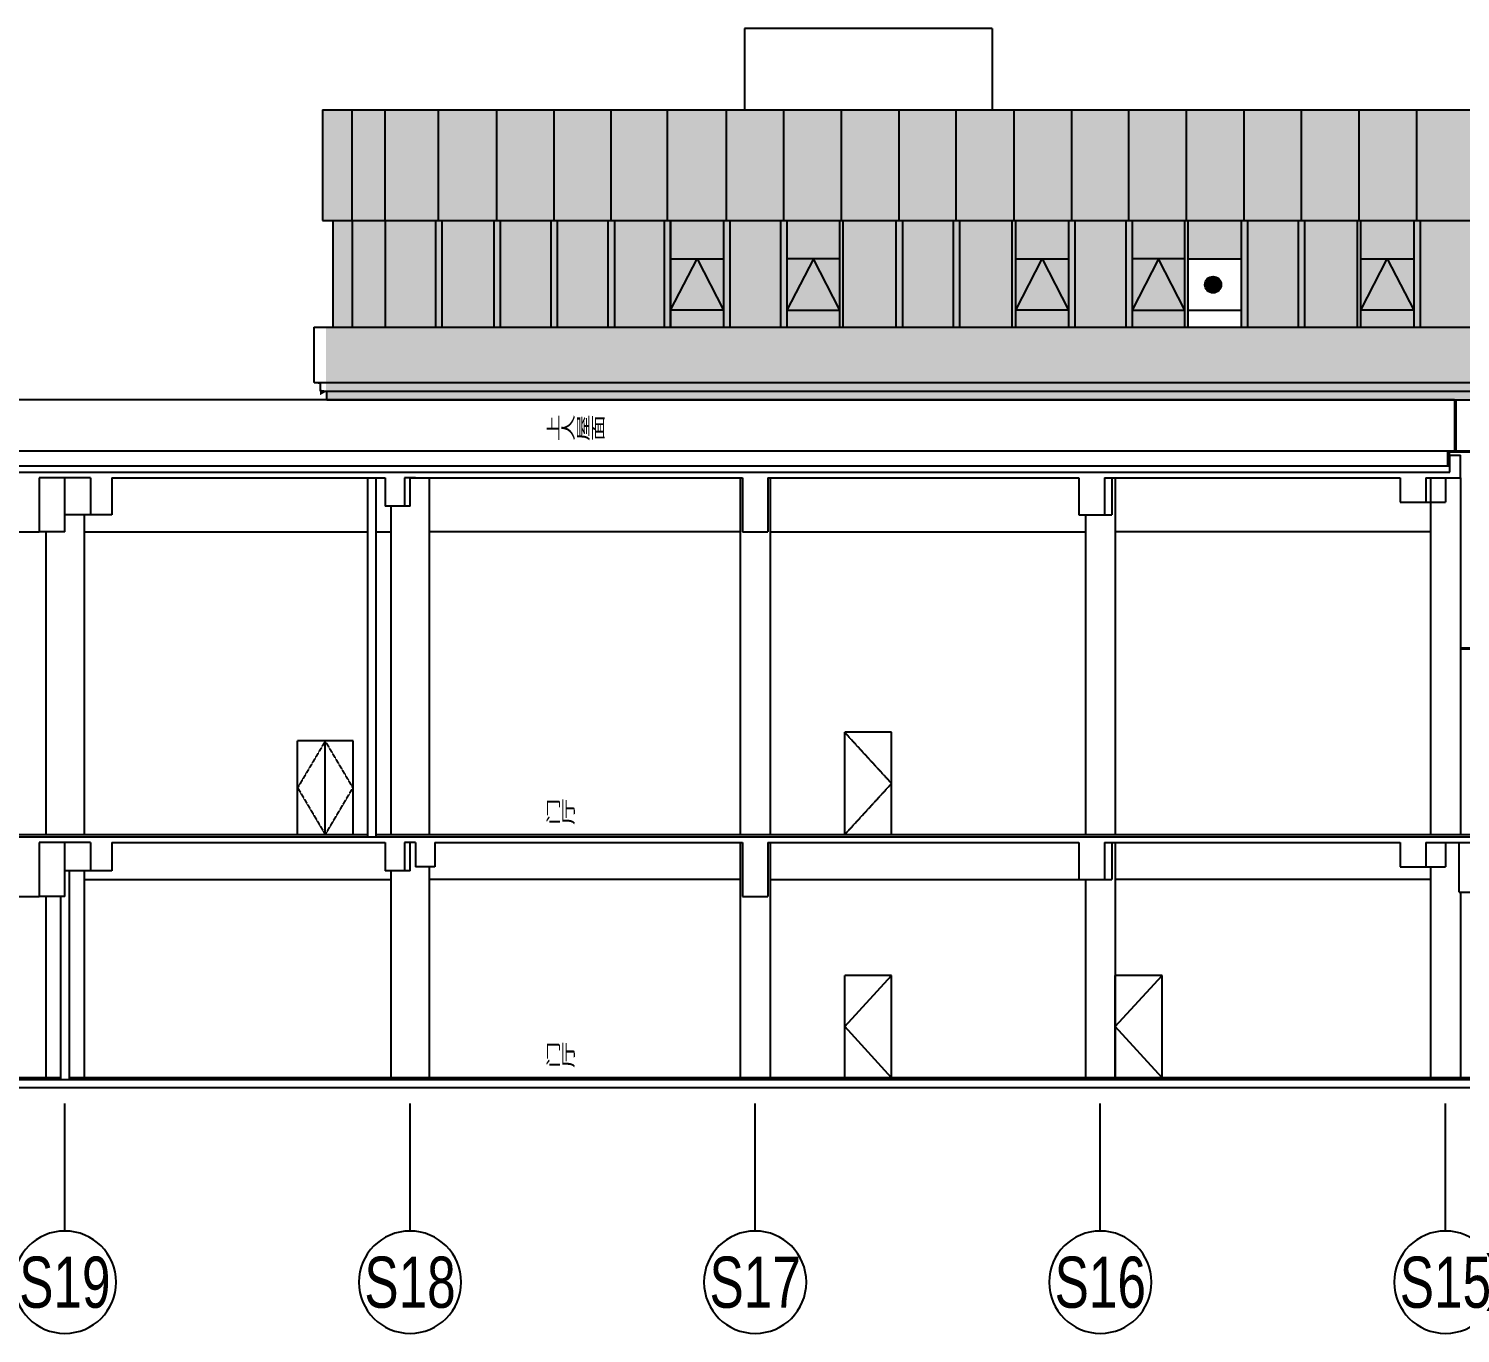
# Model space of a CAD drawing. Extents: x 1849385 to 2804940, y -773301 to -409130.
# Drawn here: x 2185427 to 2219001, y -644911 to -614318 of the extents above; entities that cross this region are included whole.
import ezdxf
from ezdxf.enums import TextEntityAlignment as Align

# ---------------------------------------------------------------- set-up
doc = ezdxf.new("R2010")
doc.units = 0
doc.linetypes.add('DASH', pattern=[0.35, 0.25, -0.1])
for name, color, linetype in [('#填充层', 8, 'Continuous'), ('#幕墙分格线-立面', 7, 'Continuous'), ('#标注', 1, 'Continuous'), ('#结构边线+内凹外凸边线', 5, 'Continuous'), ('1-WIN-1', 3, 'Continuous'), ('A-BEAM-PLAN-C', 2, 'Continuous'), ('A-DOOR', 32, 'Continuous'), ('A-WALL-E', 7, 'Continuous'), ('dim', 7, 'Continuous'), ('L立面-粗线', 7, 'Continuous'), ('建-文字', 4, 'Continuous'), ('消防救援', 1, 'Continuous')]:
    doc.layers.add(name, color=color, linetype=linetype)
doc.styles.add('JHZX', font='jrs.shx', dxfattribs={"width": 0.6, "bigfont": 'jhz.shx'})
doc.styles.add('XD2008', font='@1romans.shx', dxfattribs={"width": 0.7, "bigfont": '!hztxt.shx'})

# ---------------------------------------------------------------- blocks, each defined once
blk = doc.blocks.new('*U6')
at = {"linetype": 'ByBlock'}
blk.add_line((-8.960830237663566e-17, -20), (0, -10.02375), dxfattribs=at)
blk.add_circle((0, -24), 4, dxfattribs=at)
at = {"color": 2, "linetype": 'ByBlock', "style": 'JHZX', "width": 0.75}
blk.add_attdef('AXES', text='', height=4, dxfattribs=at).set_placement((0, -24), align=Align.MIDDLE_CENTER)
blk = doc.blocks.new('A$C1BDD5639')
at = {"layer": '消防救援', "linetype": 'ByBlock'}
h = blk.add_hatch(color=256, dxfattribs=at)
h.dxf.hatch_style = 1
edge = h.paths.add_edge_path()
edge.add_arc((-283.3981844717637, 16.24005605746061), 191.414887807332, 0, 360)
blk.add_circle((-283.3981844717637, 16.24005605746061), 191.414887807332, dxfattribs=at)
blk = doc.blocks.new('A$C27fe7896')
at = {"layer": '#标注', "color": 6, "ltscale": 300}
for points in [[(-595.7580820610747, 1.164153218269348e-10), (595.7580820610747, 0), (595.7580820610747, -1200), (-595.7580820610747, -1199.999999999884), (-595.7580820610747, 1.164153218269348e-10)], [(-595.7580820610747, -1199.999999999884), (0, 5.820766091346741e-11), (595.7580820610747, -1200)]]:
    blk.add_lwpolyline(points, dxfattribs=at)
blk = doc.blocks.new('A$Cd764fef1')
at = {"layer": '#幕墙分格线-立面'}
for p, q in [((24030.37171248207, 25199.9999999993), (24030.37171248253, 23300.00000001327)), ((29838.6799805318, 25199.9999999993), (24030.37171248207, 25199.99999999942)), ((29838.6799805318, 25199.9999999993), (29838.67998053133, 23300.00000001257)), ((14136.91447498836, 23300.00000001467), (132245.3157999068, 23299.9999999993)), ((14136.91447498836, 23300.00000001467), (14136.91447498836, 20699.99999999953)), ((14136.91447498836, 20699.99999999953), (132245.3157999068, 20699.99999999953)), ((14386.91447498836, 18199.9999999993), (14386.91447498836, 20699.99999999953)), ((14827.41447498836, 20699.99999999953), (14827.41447498836, 18200.00000000536)), ((15605.91447498836, 20699.99999999953), (15605.91447498836, 18200.00000000536)), ((16781.91447498836, 20699.99999999953), (16781.91447498836, 18200.00000000536)), ((16931.91447498836, 20699.99999999953), (16931.91447498836, 18200.00000000536)), ((18148.64309373545, 20699.99999999953), (18148.64309373545, 18200.00000000559)), ((18298.64309373545, 20699.99999999953), (18298.64309373545, 18200.00000000559)), ((19488.64309373545, 20699.99999999953), (19488.64309373545, 18200.00000000559)), ((19638.64309373545, 20699.99999999953), (19638.64309373545, 18200.00000000559)), ((20828.64309373545, 20699.99999999953), (20828.64309373545, 18200.00000000536)), ((20978.64309373545, 20699.99999999953), (20978.64309373545, 18200.00000000536)), ((22147.00740310922, 20699.99999999942), (22147.00740310922, 18200.00000000512)), ((22297.00740310922, 18200.00000000512), (22297.00740310922, 20699.99999999953)), ((22297.00740310922, 20699.99999999942), (22297.00740310922, 18200.00000000512)), ((23535.37171248253, 20699.99999999953), (23535.37171248253, 18200.00000000559)), ((23685.37171248253, 20699.99999999953), (23685.37171248253, 18200.00000000559)), ((24875.37171248253, 20699.99999999953), (24875.37171248253, 18200.00000000536)), ((25025.37171248253, 20699.99999999953), (25025.37171248253, 18200.00000000536)), ((26263.73602185585, 18200.00000000512), (26263.73602185585, 20699.99999999953)), ((26343.73602185631, 18200.00000000512), (26343.73602185585, 20699.99999999953)), ((27582.10033122962, 20699.99999999953), (27582.10033122962, 18200.00000000559)), ((27732.10033122962, 20699.99999999953), (27732.10033122962, 18200.00000000559)), ((28922.10033122962, 20699.99999999953), (28922.10033122962, 18200.00000000536)), ((29072.10033122962, 20699.99999999953), (29072.10033122962, 18200.00000000536)), ((30310.46464060294, 18200.00000000512), (30310.4646406034, 20699.99999999953)), ((30390.4646406034, 18200.00000000512), (30390.4646406034, 20699.99999999953)), ((31628.82894997671, 20699.99999999953), (31628.82894997671, 18200.00000000559)), ((31778.82894997671, 20699.99999999953), (31778.82894997671, 18200.00000000559)), ((32968.82894997671, 20699.99999999953), (32968.82894997671, 18200.00000000536)), ((33118.82894997671, 20699.99999999953), (33118.82894997671, 18200.00000000536)), ((34357.19325935002, 18200.00000000512), (34357.19325935002, 20699.99999999953)), ((34437.19325935049, 18200.00000000512), (34437.19325935002, 20699.99999999953)), ((35675.5575687238, 20699.99999999953), (35675.5575687238, 18200.00000000559)), ((35825.5575687238, 20699.99999999953), (35825.5575687238, 18200.00000000559)), ((37015.5575687238, 20699.99999999953), (37015.5575687238, 18200.00000000536)), ((37165.5575687238, 20699.99999999953), (37165.5575687238, 18200.00000000536)), ((38403.92187809711, 18200.00000000512), (38403.92187809758, 20699.99999999953)), ((38483.92187809758, 18200.00000000512), (38483.92187809758, 20699.99999999953)), ((39722.28618747089, 20699.99999999953), (39722.28618747089, 18200.00000000559)), ((39872.28618747089, 20699.99999999953), (39872.28618747089, 18200.00000000559)), ((13936.91447498789, 18200.00000001164), (141738.7730374015, 18199.99999999977)), ((13936.91447498789, 16899.9999999993), (13936.91447498789, 18199.99999999977)), ((13936.91447498789, 16899.99999999895), (141738.7730374015, 16899.9999999993)), ((14086.91447498789, 16699.9999999993), (14086.91447498882, 16899.9999999993)), ((40677.28618746996, 16499.9999999993), (-340, 16500.00000000023)), ((14086.91447498789, 16699.99999999884), (141588.7730374015, 16699.9999999993)), ((14236.91447498789, 16499.9999999993), (14236.91447498789, 16699.9999999993)), ((14236.91447498789, 16500.00000000233), (141438.7730374015, 16499.9999999993)), ((40677.28618746996, 16499.9999999993), (40677.28618746996, 15299.9999999993)), ((40692.28618746996, 16499.9999999993), (40692.28618746996, 15299.9999999993)), ((40707.28618746996, 16499.9999999993), (40707.28618746996, 15299.9999999993)), ((-200, 15299.9999999993), (40522.28618746949, 15299.9999999993)), ((-200, 14950.30146770121), (40552.28618746949, 14950.30146770121)), ((40787.28618747136, 4949.999999999069), (40787.28618747136, 6119.999999999302))]:
    blk.add_line(p, q, dxfattribs=at)
at = {"layer": '#幕墙分格线-立面', "ltscale": 300}
for points in [[(14827.41447498836, 20699.99999999953), (14827.41447498836, 23300.00000001432)], [(15605.91447498836, 20699.99999999953), (15605.91447498836, 23300.00000001432)], [(16856.91447498836, 20699.99999999953), (16856.91447498836, 23300.00000001432)], [(18223.64309373545, 20699.99999999953), (18223.64309373545, 23300.00000001432)], [(19563.64309373545, 20699.99999999953), (19563.64309373545, 23300.00000001432)], [(20903.64309373545, 20699.99999999953), (20903.64309373545, 23300.00000001432)], [(22222.00740310922, 20699.99999999953), (22222.00740310922, 23300.00000001432)], [(23610.37171248253, 20699.99999999953), (23610.37171248253, 23300.00000001432)], [(24950.37171248253, 20699.99999999953), (24950.37171248253, 23300.00000001432)], [(26303.73602185585, 20699.99999999953), (26303.73602185585, 23300.00000001315)], [(27657.10033122962, 20699.99999999953), (27657.10033122962, 23300.00000001432)], [(28997.10033122962, 20699.99999999953), (28997.10033122962, 23300.00000001432)], [(30350.4646406034, 20699.99999999872), (30350.4646406034, 23300.00000001234)], [(31703.82894997671, 20699.99999999953), (31703.82894997671, 23300.00000001432)], [(33043.82894997671, 20699.99999999953), (33043.82894997671, 23300.00000001432)], [(34397.19325935002, 20699.99999999953), (34397.19325935002, 23300.00000001315)], [(35750.5575687238, 20699.99999999953), (35750.5575687238, 23300.00000001432)], [(37090.5575687238, 20699.99999999953), (37090.5575687238, 23300.00000001432)], [(38443.92187809758, 20699.99999999732), (38443.92187809758, 23300.00000001094)], [(39797.28618747089, 20699.99999999953), (39797.28618747089, 23300.00000001432)]]:
    blk.add_lwpolyline(points, dxfattribs=at)
at = {"layer": '#幕墙分格线-立面'}
for points in [[(34437.19325935002, 19800.00000000035), (35675.5575687238, 19800.00000000035)], [(34437.19325935002, 18600.00000000035), (35675.5575687238, 18600.00000000035)], [(40522.28618746949, 14950.9044031048), (40522.28618746949, 15299.9999999993), (41617.28618747089, 15299.99999999942), (41617.28618747089, 15199.99999999953), (41567.28618747089, 15199.99999999953), (41567.28618747089, 11356.38297872269), (44067.28618747089, 11249.9999999993), (44067.28618747089, 11049.9999999993), (41417.28618747089, 11049.9999999993), (41417.28618747089, 10849.9999999993), (41267.28618747089, 10849.9999999993), (41267.28618747089, 10649.9999999993), (40817.28618746996, 10649.9999999993)], [(40817.28618746996, 10679.9999999993), (41237.28618747089, 10679.9999999993), (41237.28618747089, 10879.9999999993), (41387.28618747089, 10879.9999999993), (41387.28618747089, 11079.9999999993), (44037.28618747089, 11079.9999999993), (44037.28618747089, 11219.9999999993), (41537.28618747089, 11326.38297872269), (41537.28618747089, 15229.99999999953), (41587.28618747089, 15229.99999999953), (41587.28618747089, 15269.99999999942), (40552.28618746949, 15269.9999999993), (40552.28618746949, 14950.30146770121)], [(40787.28618747136, 4949.999999999069), (49060.74342496507, 4949.999999999302), (49060.74342496553, 5149.999999999302), (49210.74342496507, 5149.999999999302), (49210.74342496507, 5349.999999999302), (49360.74342496507, 5349.999999999302), (49360.74342496507, 6799.999999999302), (48660.74342496507, 6799.999999999418)]]:
    blk.add_lwpolyline(points, dxfattribs=at)
at = {"layer": '1-WIN-1'}
for p, q in [((16636.91447498789, 14669.9999999993), (16636.91447498836, 6299.999999999302)), ((23930.3717124816, 14669.99999999942), (23930.37171248253, 6299.999999999302)), ((24630.3717124816, 14669.99999999942), (24630.37171248253, 6299.999999999302)), ((32723.82894997578, 14669.99999999942), (32723.82894997671, 6299.999999999302)), ((40117.28618746996, 14669.99999999942), (40117.28618747136, 6299.999999999302)), ((40817.28618746996, 14669.99999999942), (40817.28618747089, 6299.999999999302)), ((8543.457237493712, 13799.99999999953), (8543.457237494178, 6299.999999999302)), ((15736.91447498836, 13999.99999999953), (15736.91447498836, 6299.999999999302)), ((32023.82894997578, 13799.9999999993), (32023.82894997671, 6299.999999999302)), ((7643.457237494178, 13399.99999999942), (7643.457237494178, 6299.999999999302)), ((15186.91447498836, 6299.999999999302), (-250, 6299.999999999302)), ((48660.74342496507, 6299.999999999418), (15386.91447498836, 6299.999999999302)), ((23930.3717124816, 6119.999999999302), (23930.37171248253, 599.9999999993015)), ((24630.3717124816, 6119.999999999302), (24630.37171248253, 599.9999999993015)), ((32723.82894997578, 6119.999999999302), (32723.82894997671, 599.9999999993015)), ((8543.457237493712, 5449.999999999418), (8543.457237494178, 599.9999999993015)), ((15736.91447498836, 5449.999999999418), (15736.91447498836, 599.9999999993015)), ((16636.91447498789, 5549.999999999302), (16636.91447498836, 599.9999999993015)), ((40117.28618746996, 5549.999999999302), (40117.28618747136, 599.9999999993015)), ((32023.82894997578, 5249.999999999302), (32023.82894997671, 599.9999999993015)), ((7643.457237494178, 4849.999999999302), (7643.457237494178, 599.9999999993015)), ((40817.28618747042, 4949.999999999069), (40817.28618747089, 599.9999999993015))]:
    blk.add_line(p, q, dxfattribs=at)
for points in [[(7993.457237494178, 599.9999999993015), (-1900, 599.9999999993015)], [(48910.74342496507, 549.9999999944121), (48910.74342496507, 599.9999999993015), (8193.457237494178, 599.9999999993015)]]:
    blk.add_lwpolyline(points, dxfattribs=at)
at = {"layer": 'A-BEAM-PLAN-C'}
for p, q in [((8093.457237494178, 13399.9999999993), (8093.457237494178, 14669.99999999953)), ((16186.91447498836, 13999.99999999942), (16186.91447498836, 14669.99999999942)), ((32641, 14669.99999999942), (32641, 13799.99999999942)), ((40467.28618747089, 14669.99999999942), (40467.28618747089, 14099.99999999942)), ((8693.457237494178, 13799.99999999942), (8093.457237494178, 13799.99999999942)), ((16186.91447498836, 13999.9999999993), (16056.91447498836, 13999.99999999942)), ((32473.82894997671, 13799.99999999942), (32641, 13799.99999999942)), ((40008.28618747136, 14099.99999999942), (40467.28618747089, 14099.99999999942)), ((8093.457237494178, 13399.99999999942), (7493.457237494178, 13399.99999999942)), ((8543.457237493712, 13399.9999999993), (15186.91447498836, 13399.99999999942)), ((15386.91447498836, 13399.99999999942), (15736.91447498836, 13399.9999999993)), ((23930.37171248207, 13399.9999999993), (16636.91447498836, 13399.9999999993)), ((24630.371712483, 13399.9999999993), (32023.82894997625, 13399.9999999993)), ((40117.28618747042, 13399.9999999993), (32723.82894997578, 13399.9999999993)), ((8093.457237494178, 4849.999999999302), (8093.457237494178, 6119.999999999418)), ((16186.91447498836, 5449.999999999302), (16186.91447498836, 6119.999999999302)), ((32641, 6119.999999999302), (32641, 5249.999999999302)), ((40467.28618747089, 6119.999999999418), (40467.28618747089, 5549.999999999302)), ((8693.457237494178, 5449.999999999302), (8093.457237494178, 5449.999999999302)), ((16186.91447498836, 5449.999999999302), (16056.91447498836, 5449.999999999302)), ((40008.28618747136, 5549.999999999302), (40467.28618747089, 5549.999999999302)), ((8543.457237493712, 5249.999999999302), (15736.91447498836, 5249.999999999302)), ((23930.37171248207, 5249.999999999302), (16636.91447498836, 5249.999999999302)), ((24630.371712483, 5249.999999999302), (31873.82894997671, 5249.999999999302)), ((32473.82894997671, 5249.999999999302), (32641, 5249.999999999302)), ((40117.28618747042, 5249.999999999302), (32723.82894997578, 5249.999999999302)), ((8093.457237494178, 4849.999999999302), (7493.457237494178, 4849.999999999302))]:
    blk.add_line(p, q, dxfattribs=at)
at = {"layer": 'A-DOOR'}
for p, q in [((14850.28475107392, 8499.999999999302), (13550.28475107392, 8499.999999999302)), ((13550.28475107392, 6299.999999999302), (13550.28475107392, 8499.999999999302)), ((14200.28475107392, 6299.999999999302), (14200.28475107392, 8499.999999999302)), ((14850.28475107392, 6299.999999999302), (14850.28475107392, 8499.999999999302)), ((27480.37171248253, 8699.999999999302), (26380.37171248253, 8699.999999999302)), ((26380.37171248253, 6299.999999999302), (26380.37171248253, 8699.999999999302)), ((27480.37171248253, 6299.999999999302), (27480.37171248253, 8699.999999999302)), ((27480.37171248253, 2999.999999999302), (26380.37171248253, 2999.999999999302)), ((26380.37171248253, 599.9999999993015), (26380.37171248253, 2999.999999999302)), ((27480.37171248253, 599.9999999993015), (27480.37171248253, 2999.999999999302)), ((33823.82894997671, 2999.999999999302), (32723.82894997671, 2999.999999999302)), ((32723.82894997671, 599.9999999993015), (32723.82894997671, 2999.999999999302)), ((33823.82894997671, 599.9999999993015), (33823.82894997671, 2999.999999999302))]:
    blk.add_line(p, q, dxfattribs=at)
at = {"layer": 'A-DOOR', "linetype": 'DASH'}
for points in [[(14200.28475107392, 8499.999999999302), (13550.28475107392, 7399.999999999302), (14200.28475107392, 6299.999999999534), (14850.28475107392, 7399.999999999302), (14200.28475107392, 8499.999999999302)], [(26380.37171248253, 6299.999999999302), (27480.37171248253, 7499.999999999302), (26380.37171248253, 8699.999999999302)]]:
    blk.add_lwpolyline(points, dxfattribs=at)
at = {"layer": 'A-DOOR'}
for points in [[(27480.37171248253, 599.9999999993015), (26380.37171248253, 1799.999999999302), (27480.37171248253, 2999.999999999302)], [(33823.82894997671, 599.9999999993015), (32723.82894997671, 1799.999999999302), (33823.82894997671, 2999.999999999302)]]:
    blk.add_lwpolyline(points, dxfattribs=at)
at = {"layer": 'A-WALL-E'}
for p, q in [((40567.28618746949, 15299.9999999993), (40817.28618746949, 15299.99999999942)), ((40567.28618746949, 14799.9999999993), (40567.28618746949, 15199.9999999993)), ((40567.28618746949, 15199.9999999993), (40817.28618746949, 15199.9999999993)), ((40817.28618746949, 14669.99999999942), (40817.28618746949, 15199.9999999993)), ((-450, 14799.9999999993), (40567.28618746949, 14799.9999999993)), ((8693.457237494178, 14669.99999999953), (7493.457237494178, 14669.99999999953)), ((7493.457237494178, 14669.99999999953), (7493.457237494178, 13399.99999999942)), ((8693.457237494178, 14669.99999999942), (7963.457237494178, 14669.99999999942)), ((8693.457237494178, 14669.99999999953), (8693.457237494178, 13799.99999999953)), ((9193.457237494178, 14669.99999999942), (15606.91447498882, 14669.99999999942)), ((9193.457237494178, 14669.99999999942), (9193.457237494178, 13799.99999999953)), ((15186.91447498836, 14669.9999999993), (15186.91447498836, 6249.99999999837)), ((15386.91447498789, 14669.99999999942), (15386.91447498836, 6249.99999999837)), ((15606.91447498882, 14669.99999999942), (15606.91447498836, 13999.99999999942)), ((16316.91447498836, 14669.99999999942), (16056.91447498836, 14669.99999999942)), ((16056.91447498836, 14669.99999999942), (16056.91447498836, 13999.99999999942)), ((16186.91447498836, 14669.9999999993), (23980.37171248253, 14669.99999999942)), ((23980.37171248253, 14669.99999999953), (23980.37171248253, 13399.99999999942)), ((24580.371712483, 14669.99999999953), (24580.37171248253, 13399.99999999942)), ((24580.37171248207, 14669.99999999942), (31873.82894997671, 14669.99999999942)), ((31873.82894997671, 14669.99999999953), (31873.82894997671, 13799.99999999942)), ((32473.82894997718, 14669.99999999942), (39408.28618747089, 14669.99999999942)), ((32473.82894997718, 14669.99999999953), (32473.82894997671, 13799.99999999942)), ((39408.28618747089, 14669.99999999953), (39408.28618747089, 14099.99999999942)), ((40008.28618747136, 14669.99999999942), (40817.28618746949, 14669.99999999942)), ((40008.28618747136, 14669.99999999953), (40008.28618747136, 14099.99999999942)), ((9193.457237494178, 13799.99999999953), (8693.457237494178, 13799.99999999953)), ((16056.91447498836, 13999.99999999942), (15606.91447498836, 13999.99999999942)), ((31873.82894997671, 13799.99999999942), (32473.82894997671, 13799.99999999942)), ((39408.28618747089, 14099.99999999942), (40008.28618747136, 14099.99999999942)), ((6993.457237494178, 13399.99999999942), (7493.457237494178, 13399.99999999942)), ((23980.37171248253, 13399.99999999942), (24580.37171248253, 13399.99999999942)), ((-3950, 6249.999999999302), (40008.28618747136, 6249.999999999302)), ((8693.457237494178, 6119.999999999418), (7493.457237494178, 6119.999999999418)), ((7493.457237494178, 6119.999999999418), (7493.457237494178, 4849.999999999302)), ((8693.457237494178, 6119.999999999302), (7963.457237494178, 6119.999999999302)), ((8693.457237494178, 6119.999999999418), (8693.457237494178, 5449.999999999418)), ((9193.457237494178, 6119.999999999302), (15606.91447498882, 6119.999999999302)), ((9193.457237494178, 6119.999999999302), (9193.457237494178, 5449.999999999418)), ((15606.91447498882, 6119.999999999302), (15606.91447498836, 5449.999999999302)), ((16056.91447498836, 6119.999999999302), (16056.91447498836, 5449.999999999302)), ((16316.91447498836, 6119.999999999302), (16056.91447498836, 6119.999999999302)), ((16316.91447498836, 6119.999999999302), (16316.91447498836, 5549.999999999302)), ((16766.91447498836, 6119.999999999302), (16766.91447498836, 5549.999999999302)), ((16766.91447498836, 6119.999999999302), (23980.37171248253, 6119.999999999302)), ((23980.37171248253, 6119.999999999418), (23980.37171248253, 4849.999999999302)), ((24580.371712483, 6119.999999999418), (24580.37171248253, 4849.999999999302)), ((24580.37171248207, 6119.999999999302), (31873.82894997671, 6119.999999999302)), ((31873.82894997671, 6119.999999999418), (31873.82894997671, 5249.999999999302)), ((32473.82894997718, 6119.999999999418), (32473.82894997671, 5249.999999999302)), ((32473.82894997718, 6119.999999999302), (39408.28618747089, 6119.999999999302)), ((39408.28618747089, 6119.999999999418), (39408.28618747089, 5549.999999999302)), ((40008.28618747136, 6249.999999999418), (48510.7434249646, 6249.999999999302)), ((40008.28618747136, 6249.999999999302), (40817.28618747089, 6249.999999999534)), ((40008.28618747136, 6119.999999999418), (48510.7434249646, 6119.999999999302)), ((40008.28618747136, 6119.999999999418), (40008.28618747136, 5549.999999999302)), ((8193.457237494178, 5449.999999999302), (8193.457237494178, 549.9999999983702)), ((9193.457237494178, 5449.999999999418), (8693.457237494178, 5449.999999999418)), ((16056.91447498836, 5449.999999999302), (15606.91447498836, 5449.999999999302)), ((16766.91447498836, 5549.999999999302), (16316.91447498836, 5549.999999999302)), ((39408.28618747089, 5549.999999999302), (40008.28618747136, 5549.999999999302)), ((31873.82894997671, 5249.999999999302), (32473.82894997671, 5249.999999999302)), ((6993.457237494178, 4849.999999999302), (7493.457237494178, 4849.999999999302)), ((7993.457237494178, 4849.999999999418), (7993.457237494178, 549.9999999983702)), ((23980.37171248253, 4849.999999999302), (24580.37171248253, 4849.999999999302))]:
    blk.add_line(p, q, dxfattribs=at)
for points in [[(-2100, 549.9999999994179), (-2100, -250.0000000006985), (-1700, -250.0000000006985), (-1700, 369.9999999994179), (48610.74342496507, 369.9999999940628)], [(48610.74342496507, 369.9999999944121), (48610.74342496507, -150.0000000055879), (48910.74342496507, -150.0000000055879), (48910.74342496507, 549.9999999944121), (-1900, 549.9999999994179)]]:
    blk.add_lwpolyline(points, dxfattribs=at)
at = {"layer": '#幕墙分格线-立面', "color": 6, "ltscale": 300}
for p, xscale in [((22916.62296618102, 19800.00000000023), 1.038590604026846), ((25644.98727555433, 19800.00000000023), -1.038590604026846), ((31010.0802036752, 19800.00000000023), 1.038590604026846), ((33738.44451304851, 19800.00000000023), -1.038590604026846), ((39103.53744116938, 19800.00000000023), 1.038590604026846)]:
    blk.add_blockref('A$C27fe7896', p, dxfattribs=dict(at, xscale=xscale))
at = {"layer": '消防救援', "linetype": 'ByBlock', "rotation": 270}
blk.add_blockref('A$C1BDD5639', (35001.58912391169, 18911.81408904411), dxfattribs=at)
at = {"layer": '建-文字', "style": 'XD2008', "width": 0.7}
for s, p in [('上人屋面', (19370, 15549.99999997951)), ('门厅', (19370, 6549.999999979511)), ('门厅', (19370, 849.9999999795109))]:
    blk.add_text(s, height=525, dxfattribs=at).set_placement(p)
blk = doc.blocks.new('TC3')
at = {"layer": '#填充层', "ltscale": 5}
h = blk.add_hatch(dxfattribs=at)
h.set_pattern_fill('DOTS', color=256, scale=200)
h.set_pattern_definition([(0, (-2310428.604579636, 616218.279194143), (158.75, 317.5), [0, -317.5])])
h.paths.add_polyline_path([(-90678.02961243596, -10799.99999999022), (9193.457237494644, -10799.99999999022), (9193.457237494644, -12649.99999999953), (-90678.02961243596, -12649.99999999953)])
h.paths.add_polyline_path([(9193.457237494644, -6800), (-118025.8478431869, -6800), (-118025.8478431869, -5099.99999998766), (9193.457237494644, -5099.99999998766)])
h.paths.add_polyline_path([(-118108.4013249185, 1.53668224811554e-08), (0, 1.53668224811554e-08), (0, -2599.999999999767), (-118108.4013249185, -2599.999999999767)])
h.paths.add_polyline_path([(-34773.82894997671, -16500.00000000012), (-34773.82894997671, -18350), (24680.37171248253, -18350), (24680.37171248253, -16500)])
h.paths.add_polyline_path([(-51660.74342496507, -18350.00000000012), (-51660.74342496507, -16500), (-82884.57237494178, -16500), (-82884.57237494178, -18350)])
at = {"layer": '#填充层'}
h = blk.add_hatch(dxfattribs=at)
h.set_pattern_fill('DASH', color=256, scale=200, style=0)
h.set_pattern_definition([(0, (-2310428.604579636, 616218.279194143), (190.5, 190.5), [190.5, -190.5])])
h.paths.add_polyline_path([(-116639.4013249185, -5099.999999999534), (-116639.4013249185, -2599.999999999884), (-117858.4013249185, -2599.999999999767), (-117858.4013249185, -5099.999999999534)])
h.paths.add_polyline_path([(-108709.9440874243, -5099.999999999534), (-108709.9440874243, -2599.999999999767), (-110098.3083967976, -2599.999999999767), (-110098.3083967976, -5099.999999999534)])
h.paths.add_polyline_path([(-104663.2154686772, -5099.999999999534), (-104663.2154686768, -2599.999999999767), (-107219.9440874243, -2599.999999999767), (-107219.9440874243, -5099.999999999534)])
h.paths.add_polyline_path([(-100616.4868499301, -5099.999999999534), (-100616.4868499297, -2599.999999999767), (-103173.2154686772, -2599.999999999767), (-103173.2154686772, -5099.999999999651)])
h.paths.add_polyline_path([(-92523.02961243596, -5099.999999999534), (-92523.02961243642, -2599.999999999534), (-95079.75823118305, -2599.999999999651), (-95079.75823118258, -5099.999999999418)])
h.paths.add_polyline_path([(-88476.30099368887, -5099.999999999534), (-88476.30099368887, -2599.999999999651), (-91033.02961243596, -2599.999999999534), (-91033.02961243596, -5099.999999999534)])
h.paths.add_polyline_path([(-84429.57237494178, -5099.999999999651), (-84429.57237494178, -2599.999999999651), (-86986.3009936884, -2599.999999999651), (-86986.3009936884, -5099.999999999651)])
h.paths.add_polyline_path([(-76336.1151374476, -5099.999999999418), (-76336.11513744807, -2599.999999999534), (-78892.84375619423, -2599.999999999534), (-78892.84375619423, -5099.999999999418)])
h.paths.add_polyline_path([(-72289.38651870005, -5099.999999999534), (-72289.38651870051, -2599.999999999534), (-74846.1151374476, -2599.999999999534), (-74846.11513744714, -5099.999999999418)])
h.paths.add_polyline_path([(-68242.65789995342, -5099.999999999534), (-68242.65789995296, -2599.999999999651), (-70799.38651870005, -2599.999999999534), (-70799.38651870051, -5099.999999999534)])
h.paths.add_polyline_path([(-60149.20066245878, -3900.000000000116), (-60149.20066245925, -2599.999999999767), (-62705.92928120634, -2599.999999999767), (-62705.92928120634, -3900)])
h.paths.add_polyline_path([(-56102.47204371216, -3900.000000000116), (-56102.47204371169, -2599.999999999884), (-58659.20066245971, -2599.999999999767), (-58659.20066245878, -3900.000000000116)])
h.paths.add_polyline_path([(-52055.74342496507, -3900), (-52055.74342496507, -2599.999999999767), (-54612.47204371216, -2599.999999999767), (-54612.47204371216, -3900)])
h.paths.add_polyline_path([(-43962.28618747089, -3900.000000000116), (-43962.28618747089, -2599.999999999651), (-46519.01480621798, -2599.999999999767), (-46519.01480621798, -3900)])
h.paths.add_polyline_path([(-39915.55756872427, -3900.000000000116), (-39915.5575687238, -2599.999999999767), (-42472.28618747136, -2599.999999999651), (-42472.28618747089, -3900.000000000116)])
h.paths.add_polyline_path([(-35868.82894997671, -3900.000000000116), (-35868.82894997671, -2599.999999999651), (-38425.5575687238, -2599.999999999651), (-38425.55756872334, -3900.000000000116)])
h.paths.add_polyline_path([(-27775.37171248253, -3900.000000000116), (-27775.371712483, -2599.999999999534), (-30332.10033122962, -2599.999999999651), (-30332.10033122962, -3900)])
h.paths.add_polyline_path([(-23728.64309373591, -3900.000000000116), (-23728.64309373545, -2599.999999999534), (-26285.37171248253, -2599.999999999534), (-26285.37171248253, -3900.000000000116)])
h.paths.add_polyline_path([(-19681.91447498836, -3900), (-19681.91447498836, -2599.999999999651), (-22238.64309373498, -2599.999999999651), (-22238.64309373545, -3900)])
h.paths.add_polyline_path([(-11588.45723749464, -3899.999999999884), (-11588.45723749418, -2599.999999999651), (-14145.18585624173, -2599.999999999651), (-14145.18585624127, -3900)])
h.paths.add_polyline_path([(-7541.728618747089, -3900), (-7541.728618746623, -2599.999999999767), (-10098.45723749418, -2599.999999999651), (-10098.45723749418, -3899.999999999884)])
h.paths.add_polyline_path([(-2005, -2599.999999999651), (-2005, -3900.000000000116), (-250, -3900), (-250, -2599.999999999767)])
h.paths.add_polyline_path([(-3495, -3900.000000000233), (-3495, -2599.999999999651), (-6051.728618747555, -2599.999999999651), (-6051.728618747555, -3900.000000000116)])
h.paths.add_polyline_path([(-97808.12254055729, -5099.999999998021), (-97808.12254055683, -3499.999999998952), (-96569.75823118305, -3499.999999998836), (-96569.75823118305, -2599.999999996857), (-99126.48684993014, -2599.999999999767), (-99126.48684993014, -5099.999999999534)])
h.paths.add_polyline_path([(-81621.20806556847, -5099.999999999534), (-81621.20806556847, -3499.999999998952), (-80382.84375619516, -3499.999999998952), (-80382.84375619469, -2599.999999999651), (-82939.57237494225, -2599.999999999651), (-82939.57237494225, -5099.999999999534)])
h.paths.add_polyline_path([(-65434.29359058058, -3499.999999998952), (-64195.92928120634, -3499.999999998952), (-64195.92928120587, -2599.999999999884), (-66752.65789995342, -2599.999999999884), (-66752.65789995342, -3900), (-65434.29359058011, -3899.999999999884)])
h.paths.add_polyline_path([(-49247.37911559129, -3499.999999998952), (-48009.01480621798, -3499.999999998836), (-48009.01480621798, -2599.999999999767), (-50565.74342496507, -2599.999999999767), (-50565.74342496507, -3900), (-49247.37911559129, -3900.000000000116)])
h.paths.add_polyline_path([(-33060.46464060294, -3900.000000000116), (-33060.46464060294, -3499.999999998836), (-31822.10033122962, -3499.999999998952), (-31822.10033122962, -2599.999999999534), (-34378.82894997671, -2599.999999999651), (-34378.82894997671, -3900.000000000116)])
h.paths.add_polyline_path([(-16873.55016561458, -3499.999999998952), (-15635.18585624127, -3499.999999998836), (-15635.18585624127, -2599.999999999534), (-18191.91447498789, -2599.999999999651), (-18191.91447498836, -3900), (-16873.55016561458, -3899.999999999884)])
at = {"layer": 'L立面-粗线'}
h = blk.add_hatch(dxfattribs=at)
h.set_pattern_fill('CROSS', color=8, scale=200)
h.set_pattern_definition([(0, (-116639.4013249185, -5099.999999989406), (317.5, 317.5), [158.75, -476.25]), (90, (-116560.0263249185, -5179.374999989406), (-317.5, 317.5), [158.75, -476.25])])
h.paths.add_polyline_path([(-110098.3083967976, -2599.999999999884), (-116639.4013249185, -2599.999999999884), (-116639.4013249185, -5099.999999987893), (-110098.3083967976, -5099.999999987893)])
h.paths.add_polyline_path([(-108709.9440874243, -2599.999999999767), (-107219.9440874243, -2599.999999999767), (-107219.9440874243, -5099.999999988708), (-108709.9440874243, -5099.999999988708)])
h.paths.add_polyline_path([(-104663.2154686772, -2599.999999999767), (-103173.2154686772, -2599.999999999767), (-103173.2154686772, -5099.999999989057), (-104663.2154686772, -5099.999999989057)])
h.paths.add_polyline_path([(-100616.4868499301, -2599.999999999767), (-99126.48684993014, -2599.999999999767), (-99126.48684993014, -5099.999999989406), (-100616.4868499301, -5099.999999989406)])
h.paths.add_polyline_path([(-96569.75823118305, -2599.999999999767), (-95079.75823118305, -2599.999999999767), (-95079.75823118305, -5099.999999989057), (-96569.75823118305, -5099.999999989057)])
h.paths.add_polyline_path([(-92523.02961243596, -2599.999999999767), (-91033.02961243596, -2599.999999999767), (-91033.02961243596, -5099.999999988708), (-92523.02961243596, -5099.999999988708)])
h.paths.add_polyline_path([(-88476.30099368887, -2599.999999999767), (-86986.30099368887, -2599.999999999767), (-86986.30099368887, -5099.999999989057), (-88476.30099368887, -5099.999999989057)])
h.paths.add_polyline_path([(-84429.57237494178, -2599.999999999767), (-82939.57237494178, -2599.999999999767), (-82939.57237494178, -5099.999999989406), (-84429.57237494178, -5099.999999989406)])
h.paths.add_polyline_path([(-80382.84375619469, -2599.999999999767), (-78892.84375619469, -2599.999999999767), (-78892.84375619469, -5099.999999989057), (-80382.84375619469, -5099.999999989057)])
h.paths.add_polyline_path([(-76336.1151374476, -2599.999999999767), (-74846.1151374476, -2599.999999999767), (-74846.1151374476, -5099.999999988708), (-76336.1151374476, -5099.999999988708)])
h.paths.add_polyline_path([(-72289.38651870051, -2599.999999999767), (-70799.38651870051, -2599.999999999767), (-70799.38651870051, -5099.999999989057), (-72289.38651870051, -5099.999999989057)])
h.paths.add_polyline_path([(-3495, -3900), (-2005.000000000466, -3900), (-2005, -2599.999999999767), (-3495, -2599.999999999767)])
h.paths.add_polyline_path([(-7541.728618747089, -3900.000000000233), (-6051.728618747089, -3900), (-6051.728618747089, -2599.999999999767), (-7541.728618747089, -2599.999999999767)])
h.paths.add_polyline_path([(-11588.45723749371, -3900), (-10098.45723749371, -3900), (-10098.45723749418, -2599.999999999767), (-11588.45723749418, -2599.999999999767)])
h.paths.add_polyline_path([(-15635.18585624127, -3900), (-14145.18585624127, -3900), (-14145.18585624127, -2599.999999999767), (-15635.18585624127, -2599.999999999767)])
h.paths.add_polyline_path([(-19681.91447498882, -3900.000000000116), (-18191.91447498836, -3900.000000000116), (-18191.91447498836, -2599.999999999767), (-19681.91447498836, -2599.999999999767)])
h.paths.add_polyline_path([(-23728.64309373545, -3900), (-22238.64309373545, -3900), (-22238.64309373545, -2599.999999999767), (-23728.64309373545, -2599.999999999767)])
h.paths.add_polyline_path([(-27775.37171248253, -3900), (-26285.37171248253, -3900), (-26285.37171248253, -2599.999999999767), (-27775.37171248253, -2599.999999999767)])
h.paths.add_polyline_path([(-31822.10033122962, -3899.999999999884), (-30332.10033122962, -3899.999999999884), (-30332.10033122962, -2599.999999999767), (-31822.10033122962, -2599.999999999767)])
h.paths.add_polyline_path([(-35868.82894997718, -3900.000000000116), (-34378.82894997671, -3900.000000000116), (-34378.82894997671, -2599.999999999767), (-35868.82894997671, -2599.999999999767)])
h.paths.add_polyline_path([(-39915.5575687238, -3900.000000000116), (-38425.5575687238, -3900), (-38425.5575687238, -2599.999999999767), (-39915.5575687238, -2599.999999999767)])
h.paths.add_polyline_path([(-43962.28618747089, -3899.999999999884), (-42472.28618747089, -3899.999999999884), (-42472.28618747089, -2599.999999999767), (-43962.28618747089, -2599.999999999767)])
h.paths.add_polyline_path([(-48009.01480621798, -3900.000000000116), (-46519.01480621798, -3900), (-46519.01480621798, -2599.999999999767), (-48009.01480621798, -2599.999999999767)])
h.paths.add_polyline_path([(-52055.7434249646, -3900), (-50565.74342496507, -3900), (-50565.74342496507, -2599.999999999767), (-52055.74342496507, -2599.999999999767)])
h.paths.add_polyline_path([(-56102.47204371216, -3900.000000000116), (-54612.47204371216, -3900), (-54612.47204371216, -2599.999999999767), (-56102.47204371216, -2599.999999999767)])
h.paths.add_polyline_path([(-60149.20066245925, -3900), (-58659.20066245878, -3900), (-58659.20066245925, -2599.999999999767), (-60149.20066245925, -2599.999999999767)])
h.paths.add_polyline_path([(-64195.92928120634, -3900), (-62705.92928120634, -3900.000000000116), (-62705.92928120634, -2599.999999999767), (-64195.92928120634, -2599.999999999767)])
h.paths.add_polyline_path([(-67497.65789995389, -5099.999999989406), (-67497.65789995389, -3899.999999999884), (-66752.65789995342, -3900.000000000116), (-66752.65789995342, -2599.999999999767), (-68242.65789995342, -2599.999999999767), (-68242.65789995342, -5099.999999989406)])

msp = doc.modelspace()

# ---------------------------------------------------------------- block references
at = {"layer": '#标注', "linetype": 'ByBlock'}
ref = msp.add_blockref('*U6', (2186276.746017223, -636511.154194142), dxfattribs=dict(at, xscale=-300, yscale=300, zscale=300))
ref.add_attrib('AXES', 'S19', dxfattribs={"layer": '0', "color": 2, "linetype": 'ByBlock', "height": 1200, "style": 'JHZX', "width": 0.75}).set_placement((2186276.746017223, -643711.154194142), align=Align.MIDDLE_CENTER)
ref = msp.add_blockref('*U6', (2194370.203254717, -636511.154194142), dxfattribs=dict(at, xscale=-300, yscale=300, zscale=300))
ref.add_attrib('AXES', 'S18', dxfattribs={"layer": '0', "color": 2, "linetype": 'ByBlock', "height": 1200, "style": 'JHZX', "width": 0.75}).set_placement((2194370.203254717, -643711.154194142), align=Align.MIDDLE_CENTER)
ref = msp.add_blockref('*U6', (2202463.660492212, -636511.154194142), dxfattribs=dict(at, xscale=-300, yscale=300, zscale=300))
ref.add_attrib('AXES', 'S17', dxfattribs={"layer": '0', "color": 2, "linetype": 'ByBlock', "height": 1200, "style": 'JHZX', "width": 0.75}).set_placement((2202463.660492212, -643711.154194142), align=Align.MIDDLE_CENTER)
ref = msp.add_blockref('*U6', (2210557.117729706, -636511.154194142), dxfattribs=dict(at, xscale=-300, yscale=300, zscale=300))
ref.add_attrib('AXES', 'S16', dxfattribs={"layer": '0', "color": 2, "linetype": 'ByBlock', "height": 1200, "style": 'JHZX', "width": 0.75}).set_placement((2210557.117729706, -643711.154194142), align=Align.MIDDLE_CENTER)
ref = msp.add_blockref('*U6', (2218650.5749672, -636511.1541941421), dxfattribs=dict(at, xscale=-300, yscale=300, zscale=300))
ref.add_attrib('AXES', 'S15', dxfattribs={"layer": '0', "color": 2, "linetype": 'ByBlock', "height": 1200, "style": 'JHZX', "width": 0.75}).set_placement((2218650.5749672, -643711.1541941421), align=Align.MIDDLE_CENTER)

# ---------------------------------------------------------------- next in the draw order: block references
at = {"layer": 'dim', "ltscale": 300}
msp.add_blockref('A$Cd764fef1', (2178183.288779729, -639518.2791941423), dxfattribs=at)

# ---------------------------------------------------------------- next in the draw order: linework, layer by layer
at = {"layer": '#结构边线+内凹外凸边线', "ltscale": 300, "const_width": 20}
msp.add_lwpolyline([(2310428.604579636, -618818.2791941428), (2192320.203254717, -618818.2791941428), (2192320.203254717, -616218.2791941277), (2310428.604579636, -616218.2791941277)], close=True, dxfattribs=at)
msp.add_lwpolyline([(2192120.203254717, -621318.2791941426), (2192120.203254717, -622618.2791941434), (2192270.203254718, -622618.2791941441), (2192270.203254717, -622818.279194143), (2192420.203254717, -622818.2791941435), (2192420.203254717, -623018.27919414), (2319622.061817131, -623018.27919414), (2319622.061817131, -622818.2791941429), (2319772.061817131, -622818.279194143), (2319772.061817131, -622618.2791941429), (2319922.061817131, -622618.2791941429), (2319922.061817131, -621318.2791941426), (2192120.203254717, -621318.2791941307)], dxfattribs=at)

# ---------------------------------------------------------------- next in the draw order: block references
at = {"layer": 'dim'}
msp.add_blockref('TC3', (2310428.604579636, -616218.279194143), dxfattribs=at)

doc.saveas('drawing.dxf')
